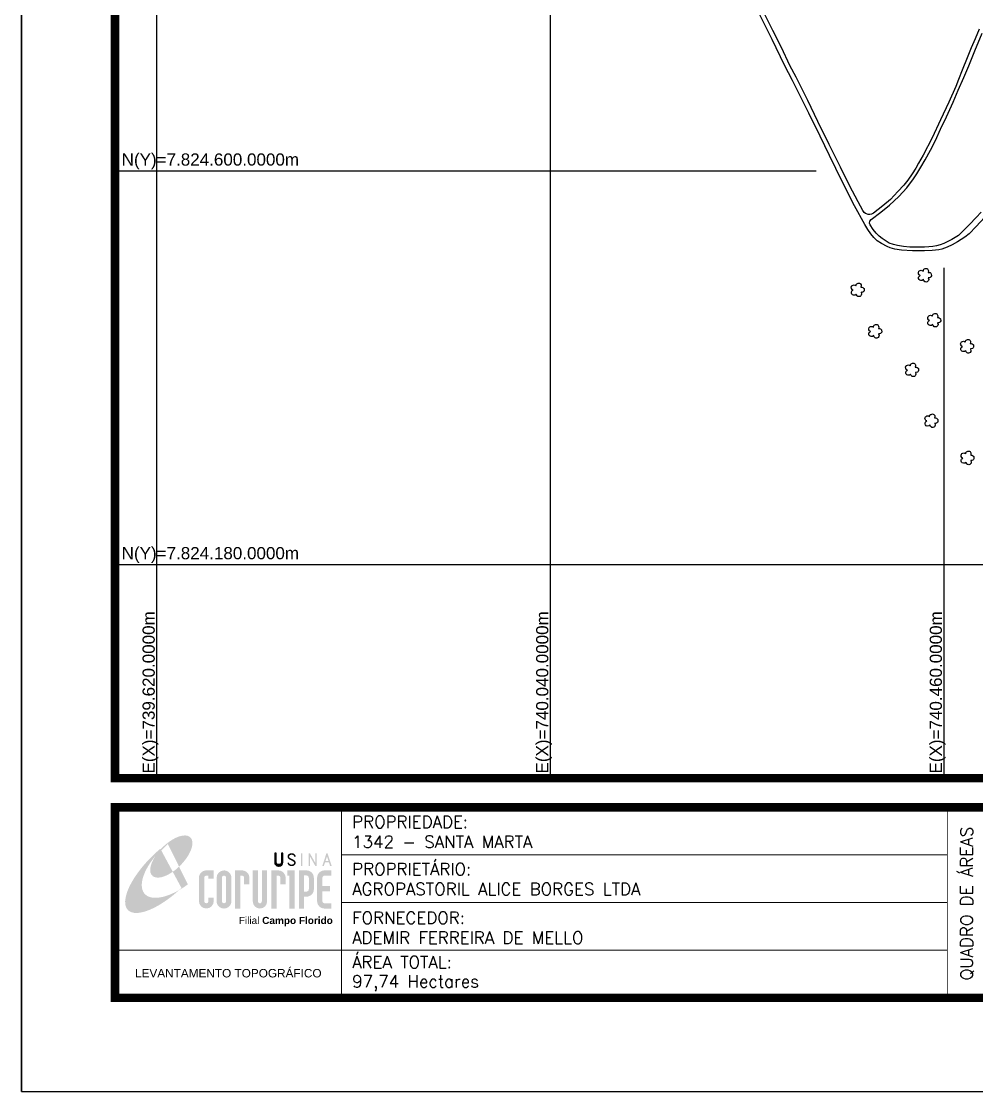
# Model space of a CAD drawing. Extents: x 739475 to 741575, y 7823618 to 7826588.
# Drawn here: x 739475 to 740495, y 7823618 to 7824760 of the extents above; entities that cross this region are included whole.
import ezdxf
from ezdxf.enums import TextEntityAlignment as Align

# ---------------------------------------------------------------- set-up
doc = ezdxf.new("R2010")
doc.units = 0
doc.linetypes.add('CONTINUO', pattern=[0])
doc.linetypes.add('LIN0', pattern=[0])
for name, color, linetype in [('0114001342', 1, 'Continuous'), ('_SIMBOLO ARVORE', 118, 'Continuous'), ('MALHA', 8, 'Continuous'), ('MARGEM', 5, 'Continuous')]:
    doc.layers.add(name, color=color, linetype=linetype)
doc.layers.add('0114001342005', color=5, linetype='Continuous', lineweight=25)
doc.layers.add('0114001342006', color=5, linetype='Continuous', lineweight=25)
doc.styles.add('ARIAL', font='arial.ttf')
doc.styles.add('Simplex', font='simplex.shx')
doc.styles.get("Standard").update_dxf_attribs({"font": 'arial.ttf'})

# ---------------------------------------------------------------- blocks, each defined once
blk = doc.blocks.new('A$C78F83FB3')
at = {"layer": 'MARGEM'}
h = blk.add_hatch(color=20, dxfattribs=at)
edge = h.paths.add_edge_path()
edge.add_ellipse((19.49, 23.77), major_axis=(-6.68, -6.67), ratio=0.469426, start_angle=292.7328, end_angle=601.2579)
edge.add_ellipse((22.83, 22.05), major_axis=(12.64, 11.29), ratio=0.457614, start_angle=79.9069, end_angle=107.9139)
edge = h.paths.add_edge_path()
edge.add_ellipse((18.28, 18.7), major_axis=(13.95, 13.59), ratio=0.386848, start_angle=63.9612, end_angle=264.5993)
edge.add_ellipse((22.83, 22.05), major_axis=(12.64, 11.29), ratio=0.457614, start_angle=107.9139, end_angle=245.1182, ccw=False)
edge.add_ellipse((19.49, 23.77), major_axis=(-6.68, -6.67), ratio=0.469426, start_angle=241.2579, end_angle=292.7328, ccw=False)
for color, points in [(20, [(15.46, 26.12), (14.17, 24.81), (14.06, 24.24), (14.39, 23.97), (14.67, 24.54), (19.47, 29.32), (18.48, 28.66), (17.31, 27.78)]), (7, [(58.42, 24.9), (57.9, 24.9), (57.9, 21.73, -0.414214), (57.15, 20.98), (56.84, 20.98, -0.414214), (56.09, 21.73), (56.09, 24.9), (55.57, 24.9), (55.57, 21.73, 0.414214), (56.84, 20.46), (57.15, 20.46, 0.414214), (58.42, 21.73)]), (7, [(61.7, 24.9), (61.23, 24.9, 0.396318), (60.04, 23.78), (60.04, 23.72, 0.151912), (60.39, 22.97), (60.46, 22.92), (62.18, 22), (62.85, 21.83, 0.12407), (62.51, 22.42), (60.75, 23.36, -0.13192), (60.56, 23.77, -0.385578), (61.23, 24.37), (61.7, 24.37, -0.414214), (62.37, 23.7), (62.89, 23.7, 0.414214)]), (7, [(62.37, 23.7), (62.89, 23.7, 0.414214), (61.7, 24.9), (61.23, 24.9, 0.396318), (60.04, 23.78), (60.04, 23.72, 0.151912), (60.39, 22.97), (60.46, 22.92), (62.18, 22), (62.18, 22, -0.131921), (62.37, 21.59, -0.385578), (61.7, 20.98), (61.23, 20.98, -0.414214), (60.56, 21.65), (60.04, 21.65, 0.414214), (61.23, 20.46), (61.7, 20.46, 0.402546), (62.89, 21.61, 0.165292), (62.51, 22.42), (60.75, 23.36, -0.13192), (60.56, 23.77, -0.385578), (61.23, 24.37), (61.7, 24.37, -0.414214)]), (7, [(30.97, 12.46), (29.13, 12.46), (29.13, 8.21, 1), (34.29, 8.21), (34.29, 9.41), (32.45, 9.41), (32.45, 8.21, -1), (30.97, 8.21)])]:
    blk.add_hatch(color=color, dxfattribs=at).paths.add_polyline_path(points)
h = blk.add_hatch(color=7, dxfattribs=at)
h.paths.add_polyline_path([(65.24, 24.9), (64.72, 24.9), (64.72, 20.46), (65.24, 20.46)])
h.paths.add_polyline_path([(67.38, 20.46), (67.9, 20.46), (67.9, 23.74), (69.74, 20.46), (70.23, 20.46), (70.23, 24.9), (69.71, 24.9), (69.71, 21.58), (67.85, 24.9), (67.38, 24.9)])
h.paths.add_polyline_path([(72.17, 20.46), (72.72, 20.46), (73.14, 21.73), (74.49, 21.73), (74.9, 20.46), (75.45, 20.46), (74, 24.9), (73.62, 24.9)])
h.paths.add_polyline_path([(73.81, 23.8), (74.32, 22.25), (73.31, 22.25)], flags=16)
h = blk.add_hatch(color=7, dxfattribs=at)
h.paths.add_polyline_path([(31.71, 18.93, 0.414214), (29.13, 16.35), (29.13, 12.46), (30.97, 12.46), (30.97, 16.35, -0.414214), (31.71, 17.09), (32.45, 17.09), (32.45, 16.02), (34.29, 16.02), (34.29, 18.93)])
h.paths.add_polyline_path([(44.15, 17.09, -0.414214), (44.89, 16.35), (44.89, 14.1), (46.72, 14.1), (46.72, 16.17, 0.433937), (44.15, 18.93), (41.77, 18.93), (41.77, 12.46), (43.61, 12.46), (43.61, 17.09)])
h.paths.add_polyline_path([(43.61, 12.46), (41.77, 12.46), (41.77, 5.62), (43.61, 5.62)])
h.paths.add_polyline_path([(47.92, 12.46), (49.75, 12.46), (49.75, 18.93), (47.92, 18.93)])
h.paths.add_polyline_path([(52.91, 18.93), (51.08, 18.93), (51.08, 12.46), (52.91, 12.46)])
h.paths.add_polyline_path([(51.08, 8.12, -1), (49.75, 8.12), (49.75, 12.46), (47.92, 12.46), (47.92, 8.12, 1), (52.91, 8.12), (52.91, 12.46), (51.08, 12.46)])
h.paths.add_polyline_path([(54.41, 12.46), (56.25, 12.46), (56.25, 17.09), (56.79, 17.09, -0.414214), (57.53, 16.35), (57.53, 14.1), (59.36, 14.1), (59.36, 16.17, 0.433937), (56.79, 18.93), (54.41, 18.93)])
h.paths.add_polyline_path([(56.25, 12.46), (54.41, 12.46), (54.41, 5.62), (56.25, 5.62)])
h.paths.add_polyline_path([(60.73, 12.46), (62.58, 12.46), (62.58, 18.93), (60.02, 18.93), (60.02, 17.08), (60.73, 17.08)])
h.paths.add_polyline_path([(62.58, 12.46), (60.73, 12.46), (60.73, 5.62), (62.58, 5.62)])
h.paths.add_polyline_path([(64.06, 12.46), (65.82, 12.46), (65.82, 17.17), (66.66, 17.17, -0.450417), (67.48, 16.25), (67.48, 12.46), (69.24, 12.46, 0.002307), (69.24, 12.48, 0.005282), (69.23, 12.54, -0.000938), (69.23, 12.53), (69.23, 16.17, 0.433937), (66.66, 18.93), (64.06, 18.93)])
h.paths.add_polyline_path([(64.06, 5.62), (65.82, 5.62), (65.82, 9.77), (66.66, 9.77, 0.426056), (69.24, 12.46), (67.48, 12.46), (67.48, 12.45, -0.450417), (66.66, 11.53), (65.82, 11.53), (65.82, 12.46), (64.06, 12.46)])
h.paths.add_polyline_path([(70.37, 12.46), (74.87, 12.46), (74.87, 13.44), (72.21, 13.44), (72.21, 16.35, -0.414214), (72.95, 17.09), (75.38, 17.09), (75.38, 18.93), (72.95, 18.93, 0.414214), (70.37, 16.35)])
h.paths.add_polyline_path([(72.21, 11.62), (74.87, 11.62), (74.87, 12.46), (70.37, 12.46), (70.37, 8.21, 0.414214), (72.95, 5.62), (75.38, 5.62), (75.38, 7.47), (72.95, 7.47, -0.414214), (72.21, 8.21)])
h = blk.add_hatch(color=7, dxfattribs=at)
h.paths.add_polyline_path([(35.29, 16.35), (35.29, 8.21, 1), (40.46, 8.21, 0.016978), (40.45, 8.38), (40.45, 16.17, 0.433937), (37.88, 18.93), (37.87, 18.93, 0.41391)])
h.paths.add_polyline_path([(38.62, 16.35), (38.62, 8.21, -1), (37.13, 8.21), (37.13, 16.35, -1)], flags=16)
at = {"layer": 'MARGEM', "color": 7}
blk.add_lwpolyline([(58.42, 24.9), (57.9, 24.9), (57.9, 21.73, -0.414214), (57.15, 20.98), (56.84, 20.98, -0.414214), (56.09, 21.73), (56.09, 24.9), (55.57, 24.9), (55.57, 21.73, 0.414214), (56.84, 20.46), (57.15, 20.46, 0.414214), (58.42, 21.73), (58.42, 24.9)], format="xyb", close=True, dxfattribs=at)
at = {"layer": 'MARGEM', "color": 252, "insert": (43.05, 2.72), "char_height": 2.5, "width": 33.0271, "attachment_point": 1, "style": 'ARIAL'}
blk.add_mtext('Filial {\\fArial|b1|i0|c0|p34;Campo Florido}', dxfattribs=at)

msp = doc.modelspace()

# ---------------------------------------------------------------- linework, layer by layer
at = {"color": 8}
for p, q in [((739620, 7823952.1), (739620, 7826487.7)), ((740040, 7823952.1), (740040, 7825489.2)), ((739575.3, 7824600), (740323.4, 7824600)), ((740460, 7823952.1), (740460, 7824496.7)), ((739575.3, 7824180), (740592.3, 7824180))]:
    msp.add_line(p, q, dxfattribs=at)
at = {"layer": '0114001342', "linetype": 'CONTINUO'}
msp.add_lwpolyline([(740502.9, 7824550.5), (740494.3, 7824540.9), (740486.7, 7824533), (740482.2, 7824529.5), (740474.2, 7824524.2), (740468.7, 7824521.1), (740463.2, 7824518.6), (740457.7, 7824516.7), (740454.2, 7824516), (740447.3, 7824515), (740439.2, 7824514.7), (740426.1, 7824514.8), (740414.4, 7824515.3), (740407.4, 7824516.4), (740402.4, 7824518.1), (740399.1, 7824519.5), (740393, 7824522.6), (740388.6, 7824525.3), (740384.8, 7824528.9), (740381.8, 7824532.8), (740378.6, 7824537.5), (740375.4, 7824542.7), (740364.5, 7824562.7), (740353.7, 7824583.7), (740344.3, 7824602.7), (740337.6, 7824616.5), (740327.6, 7824637.2), (740315.6, 7824661.8), (740298.2, 7824696.5), (740289.6, 7824713), (740276.3, 7824740.3), (740263.2, 7824766.7)], dxfattribs=at)
at = {"layer": '0114001342005'}
msp.add_lwpolyline([(740497.2, 7824751.1), (740493, 7824740.8), (740489, 7824731.2), (740484.4, 7824720.6), (740479.1, 7824707.7), (740475.3, 7824697.7), (740472.4, 7824690.2), (740464.9, 7824673.5), (740456.1, 7824654.6), (740447.2, 7824635.5), (740437.5, 7824616.8), (740432.5, 7824608.2), (740429.8, 7824603.1), (740425.8, 7824596.8), (740421.2, 7824590.3), (740417.1, 7824584.9), (740410.5, 7824578.2), (740402.9, 7824569.7), (740394.5, 7824562.7), (740384.6, 7824555), (740382.3, 7824553.8), (740380.6, 7824553.6), (740379, 7824553.7), (740377.2, 7824554.1), (740375.9, 7824554.7), (740374.8, 7824555.6), (740373.4, 7824557.9), (740368.4, 7824566.9), (740358.9, 7824584.5), (740349.4, 7824604.2), (740337.2, 7824628.3), (740325.1, 7824652.9), (740314.6, 7824675.2), (740302, 7824700.2), (740295.5, 7824712.6), (740286.3, 7824731.6), (740277.3, 7824749.7), (740267.4, 7824769.6)], dxfattribs=at)
at = {"layer": '0114001342006'}
msp.add_lwpolyline([(740499.6, 7824556.1), (740494.1, 7824550.5), (740487.2, 7824542.9), (740479.1, 7824534.9), (740475.2, 7824531), (740471.8, 7824528.9), (740468.3, 7824526.9), (740463.3, 7824524.3), (740459.7, 7824522.6), (740455.8, 7824521.1), (740451.8, 7824520.2), (740448, 7824519.4), (740443.6, 7824518.9), (740439, 7824518.5), (740434.5, 7824518.5), (740430, 7824518.6), (740423.2, 7824518.7), (740416.7, 7824519.4), (740410.2, 7824520.3), (740406.1, 7824521.4), (740401.2, 7824523), (740398.1, 7824525), (740393.8, 7824527.8), (740390.7, 7824530.3), (740387.6, 7824533.5), (740384.1, 7824537.6), (740381, 7824542.5), (740380.5, 7824544.4), (740380.8, 7824546.4), (740382.1, 7824548.1), (740392.6, 7824556.1), (740401.7, 7824563.6), (740411.8, 7824572.6), (740420.2, 7824582), (740427.2, 7824591.7), (740430.7, 7824596.8), (740435.2, 7824603.9), (740439.9, 7824611.8), (740445.5, 7824622.3), (740450.8, 7824632.5), (740456, 7824644.5), (740462.4, 7824657.8), (740469.5, 7824673.5), (740475, 7824686.3), (740481, 7824699.8), (740486.2, 7824712), (740492.9, 7824728.2), (740500.6, 7824746.9)], dxfattribs=at)
at = {"layer": '_SIMBOLO ARVORE', "linetype": 'CONTINUO'}
for points in [[(740437.9, 7824484.3, 0), (740436.7, 7824483.2, 0), (740435.1, 7824483, 0), (740434, 7824483.5, 0), (740433.2, 7824484.2, 0), (740432.8, 7824485.2, 0), (740432.7, 7824486.5, 0), (740433.2, 7824487.3, 0), (740433.6, 7824487.9, 0), (740434.5, 7824488.6, 0), (740433.9, 7824488.7, 0), (740433.4, 7824489.2, 0), (740432.7, 7824490.3, 0), (740432.6, 7824491.5, 0), (740433.1, 7824492.9, 0), (740433.6, 7824493.3, 0), (740434.5, 7824493.9, 0), (740435.5, 7824494, 0), (740436.3, 7824493.9, 0), (740436.9, 7824493.6, 0), (740437.6, 7824493, 0), (740437.8, 7824494.2, 0), (740437.9, 7824494.6, 0), (740438.4, 7824495.3, 0), (740439.2, 7824495.6, 0), (740439.9, 7824495.9, 0), (740440.8, 7824496, 0), (740441.5, 7824495.8, 0), (740442.2, 7824495.5, 0), (740442.6, 7824495, 0), (740443.1, 7824494.2, 0), (740443.2, 7824493.3, 0), (740442.8, 7824491.7, 0), (740444, 7824491.7, 0), (740444.9, 7824491.5, 0), (740445.8, 7824490.8, 0), (740446.3, 7824490.2, 0), (740446.4, 7824488, 0), (740445.9, 7824487, 0), (740445.1, 7824486.3, 0), (740444, 7824486, 0), (740443, 7824486.1, 0), (740443.5, 7824484, 0), (740443.3, 7824483.1, 0), (740442.7, 7824482.3, 0), (740442, 7824481.8, 0), (740441.1, 7824481.5, 0), (740440.2, 7824481.6, 0), (740439.5, 7824481.8, 0), (740438.7, 7824482.6, 0), (740438.1, 7824483.3, 0), (740437.9, 7824484.4, 0)], [(740366.2, 7824468.6, 0), (740365, 7824467.6, 0), (740363.4, 7824467.4, 0), (740362.2, 7824467.8, 0), (740361.4, 7824468.6, 0), (740361.1, 7824469.5, 0), (740361, 7824470.9, 0), (740361.5, 7824471.7, 0), (740361.9, 7824472.3, 0), (740362.8, 7824472.9, 0), (740362.2, 7824473.1, 0), (740361.7, 7824473.6, 0), (740361, 7824474.7, 0), (740360.9, 7824475.9, 0), (740361.4, 7824477.2, 0), (740361.9, 7824477.7, 0), (740362.8, 7824478.3, 0), (740363.8, 7824478.4, 0), (740364.6, 7824478.3, 0), (740365.2, 7824478, 0), (740365.9, 7824477.4, 0), (740366.1, 7824478.6, 0), (740366.2, 7824479, 0), (740366.7, 7824479.7, 0), (740367.5, 7824479.9, 0), (740368.2, 7824480.3, 0), (740369, 7824480.3, 0), (740369.8, 7824480.2, 0), (740370.5, 7824479.9, 0), (740370.9, 7824479.4, 0), (740371.3, 7824478.6, 0), (740371.5, 7824477.7, 0), (740371.1, 7824476, 0), (740372.3, 7824476.1, 0), (740373.2, 7824475.8, 0), (740374.1, 7824475.1, 0), (740374.6, 7824474.6, 0), (740374.7, 7824472.3, 0), (740374.2, 7824471.4, 0), (740373.4, 7824470.7, 0), (740372.3, 7824470.4, 0), (740371.3, 7824470.5, 0), (740371.8, 7824468.4, 0), (740371.6, 7824467.5, 0), (740371, 7824466.7, 0), (740370.3, 7824466.1, 0), (740369.4, 7824465.9, 0), (740368.5, 7824466, 0), (740367.8, 7824466.2, 0), (740367, 7824466.9, 0), (740366.4, 7824467.7, 0), (740366.2, 7824468.7, 0)], [(740447.8, 7824436.2, 0), (740446.6, 7824435.2, 0), (740445, 7824435, 0), (740443.9, 7824435.4, 0), (740443.1, 7824436.2, 0), (740442.7, 7824437.1, 0), (740442.7, 7824438.5, 0), (740443.1, 7824439.3, 0), (740443.5, 7824439.9, 0), (740444.5, 7824440.5, 0), (740443.9, 7824440.7, 0), (740443.3, 7824441.2, 0), (740442.6, 7824442.3, 0), (740442.5, 7824443.5, 0), (740443, 7824444.8, 0), (740443.5, 7824445.3, 0), (740444.4, 7824445.9, 0), (740445.4, 7824446, 0), (740446.2, 7824445.9, 0), (740446.8, 7824445.6, 0), (740447.5, 7824445, 0), (740447.7, 7824446.2, 0), (740447.9, 7824446.6, 0), (740448.4, 7824447.3, 0), (740449.1, 7824447.5, 0), (740449.9, 7824447.9, 0), (740450.7, 7824447.9, 0), (740451.5, 7824447.8, 0), (740452.1, 7824447.5, 0), (740452.6, 7824447, 0), (740453, 7824446.2, 0), (740453.1, 7824445.3, 0), (740452.8, 7824443.7, 0), (740453.9, 7824443.7, 0), (740454.8, 7824443.4, 0), (740455.7, 7824442.7, 0), (740456.2, 7824442.2, 0), (740456.3, 7824440, 0), (740455.8, 7824439, 0), (740455.1, 7824438.3, 0), (740453.9, 7824438, 0), (740452.9, 7824438.1, 0), (740453.5, 7824436, 0), (740453.2, 7824435.1, 0), (740452.6, 7824434.3, 0), (740452, 7824433.8, 0), (740451, 7824433.5, 0), (740450.1, 7824433.6, 0), (740449.4, 7824433.8, 0), (740448.6, 7824434.6, 0), (740448, 7824435.3, 0), (740447.9, 7824436.3, 0)], [(740384.9, 7824424.4, 0), (740383.6, 7824423.4, 0), (740382.1, 7824423.2, 0), (740380.9, 7824423.6, 0), (740380.1, 7824424.4, 0), (740379.8, 7824425.3, 0), (740379.7, 7824426.6, 0), (740380.1, 7824427.5, 0), (740380.6, 7824428.1, 0), (740381.5, 7824428.7, 0), (740380.9, 7824428.9, 0), (740380.4, 7824429.4, 0), (740379.7, 7824430.4, 0), (740379.6, 7824431.7, 0), (740380.1, 7824433, 0), (740380.6, 7824433.5, 0), (740381.5, 7824434, 0), (740382.5, 7824434.2, 0), (740383.2, 7824434.1, 0), (740383.9, 7824433.8, 0), (740384.5, 7824433.2, 0), (740384.7, 7824434.3, 0), (740384.9, 7824434.8, 0), (740385.4, 7824435.4, 0), (740386.2, 7824435.7, 0), (740386.9, 7824436, 0), (740387.7, 7824436.1, 0), (740388.5, 7824436, 0), (740389.2, 7824435.7, 0), (740389.6, 7824435.2, 0), (740390, 7824434.3, 0), (740390.2, 7824433.4, 0), (740389.8, 7824431.8, 0), (740391, 7824431.8, 0), (740391.9, 7824431.6, 0), (740392.8, 7824430.9, 0), (740393.3, 7824430.4, 0), (740393.4, 7824428.1, 0), (740392.8, 7824427.1, 0), (740392.1, 7824426.5, 0), (740391, 7824426.2, 0), (740390, 7824426.3, 0), (740390.5, 7824424.2, 0), (740390.3, 7824423.3, 0), (740389.7, 7824422.4, 0), (740389, 7824421.9, 0), (740388.1, 7824421.7, 0), (740387.1, 7824421.7, 0), (740386.4, 7824421.9, 0), (740385.6, 7824422.7, 0), (740385.1, 7824423.4, 0), (740384.9, 7824424.5, 0)], [(740482.9, 7824408.4, 0), (740481.7, 7824407.4, 0), (740480.1, 7824407.2, 0), (740479, 7824407.6, 0), (740478.2, 7824408.4, 0), (740477.8, 7824409.3, 0), (740477.7, 7824410.6, 0), (740478.2, 7824411.5, 0), (740478.6, 7824412.1, 0), (740479.5, 7824412.7, 0), (740479, 7824412.9, 0), (740478.4, 7824413.4, 0), (740477.7, 7824414.4, 0), (740477.6, 7824415.7, 0), (740478.1, 7824417, 0), (740478.6, 7824417.5, 0), (740479.5, 7824418, 0), (740480.5, 7824418.2, 0), (740481.3, 7824418.1, 0), (740481.9, 7824417.8, 0), (740482.6, 7824417.2, 0), (740482.8, 7824418.3, 0), (740482.9, 7824418.8, 0), (740483.4, 7824419.4, 0), (740484.2, 7824419.7, 0), (740484.9, 7824420, 0), (740485.8, 7824420.1, 0), (740486.5, 7824420, 0), (740487.2, 7824419.7, 0), (740487.6, 7824419.1, 0), (740488.1, 7824418.3, 0), (740488.2, 7824417.4, 0), (740487.8, 7824415.8, 0), (740489, 7824415.8, 0), (740489.9, 7824415.6, 0), (740490.8, 7824414.9, 0), (740491.3, 7824414.3, 0), (740491.4, 7824412.1, 0), (740490.9, 7824411.1, 0), (740490.1, 7824410.5, 0), (740489, 7824410.2, 0), (740488, 7824410.2, 0), (740488.5, 7824408.2, 0), (740488.3, 7824407.3, 0), (740487.7, 7824406.4, 0), (740487, 7824405.9, 0), (740486.1, 7824405.7, 0), (740485.2, 7824405.7, 0), (740484.5, 7824405.9, 0), (740483.7, 7824406.7, 0), (740483.1, 7824407.4, 0), (740483, 7824408.5, 0)], [(740424.2, 7824383.2, 0), (740422.9, 7824382.2, 0), (740421.3, 7824382, 0), (740420.2, 7824382.4, 0), (740419.4, 7824383.2, 0), (740419.1, 7824384.1, 0), (740419, 7824385.5, 0), (740419.4, 7824386.3, 0), (740419.9, 7824386.9, 0), (740420.8, 7824387.5, 0), (740420.2, 7824387.7, 0), (740419.6, 7824388.2, 0), (740419, 7824389.3, 0), (740418.9, 7824390.5, 0), (740419.3, 7824391.8, 0), (740419.8, 7824392.3, 0), (740420.8, 7824392.9, 0), (740421.8, 7824393, 0), (740422.5, 7824392.9, 0), (740423.2, 7824392.6, 0), (740423.8, 7824392, 0), (740424, 7824393.2, 0), (740424.2, 7824393.6, 0), (740424.7, 7824394.3, 0), (740425.5, 7824394.5, 0), (740426.2, 7824394.9, 0), (740427, 7824394.9, 0), (740427.8, 7824394.8, 0), (740428.4, 7824394.5, 0), (740428.9, 7824394, 0), (740429.3, 7824393.2, 0), (740429.5, 7824392.3, 0), (740429.1, 7824390.7, 0), (740430.2, 7824390.7, 0), (740431.2, 7824390.4, 0), (740432.1, 7824389.7, 0), (740432.5, 7824389.2, 0), (740432.7, 7824387, 0), (740432.1, 7824386, 0), (740431.4, 7824385.3, 0), (740430.3, 7824385, 0), (740429.3, 7824385.1, 0), (740429.8, 7824383, 0), (740429.6, 7824382.1, 0), (740429, 7824381.3, 0), (740428.3, 7824380.8, 0), (740427.4, 7824380.5, 0), (740426.4, 7824380.6, 0), (740425.7, 7824380.8, 0), (740424.9, 7824381.6, 0), (740424.4, 7824382.3, 0), (740424.2, 7824383.3, 0)], [(740444.8, 7824329, 0), (740443.6, 7824327.9, 0), (740442, 7824327.7, 0), (740440.8, 7824328.2, 0), (740440, 7824329, 0), (740439.7, 7824329.9, 0), (740439.6, 7824331.2, 0), (740440.1, 7824332, 0), (740440.5, 7824332.7, 0), (740441.4, 7824333.3, 0), (740440.8, 7824333.5, 0), (740440.3, 7824333.9, 0), (740439.6, 7824335, 0), (740439.5, 7824336.3, 0), (740440, 7824337.6, 0), (740440.5, 7824338, 0), (740441.4, 7824338.6, 0), (740442.4, 7824338.7, 0), (740443.2, 7824338.6, 0), (740443.8, 7824338.3, 0), (740444.5, 7824337.7, 0), (740444.7, 7824338.9, 0), (740444.8, 7824339.4, 0), (740445.3, 7824340, 0), (740446.1, 7824340.3, 0), (740446.8, 7824340.6, 0), (740447.6, 7824340.7, 0), (740448.4, 7824340.6, 0), (740449.1, 7824340.2, 0), (740449.5, 7824339.7, 0), (740449.9, 7824338.9, 0), (740450.1, 7824338, 0), (740449.7, 7824336.4, 0), (740450.9, 7824336.4, 0), (740451.8, 7824336.2, 0), (740452.7, 7824335.5, 0), (740453.2, 7824334.9, 0), (740453.3, 7824332.7, 0), (740452.8, 7824331.7, 0), (740452, 7824331, 0), (740450.9, 7824330.7, 0), (740449.9, 7824330.8, 0), (740450.4, 7824328.7, 0), (740450.2, 7824327.8, 0), (740449.6, 7824327, 0), (740448.9, 7824326.5, 0), (740448, 7824326.2, 0), (740447, 7824326.3, 0), (740446.4, 7824326.5, 0), (740445.6, 7824327.3, 0), (740445, 7824328, 0), (740444.8, 7824329.1, 0)], [(740483.3, 7824289.3, 0), (740482.1, 7824288.3, 0), (740480.5, 7824288.1, 0), (740479.4, 7824288.5, 0), (740478.6, 7824289.3, 0), (740478.2, 7824290.2, 0), (740478.1, 7824291.6, 0), (740478.6, 7824292.4, 0), (740479, 7824293, 0), (740479.9, 7824293.6, 0), (740479.4, 7824293.8, 0), (740478.8, 7824294.3, 0), (740478.1, 7824295.3, 0), (740478, 7824296.6, 0), (740478.5, 7824297.9, 0), (740479, 7824298.4, 0), (740479.9, 7824299, 0), (740480.9, 7824299.1, 0), (740481.7, 7824299, 0), (740482.3, 7824298.7, 0), (740483, 7824298.1, 0), (740483.2, 7824299.2, 0), (740483.3, 7824299.7, 0), (740483.9, 7824300.3, 0), (740484.6, 7824300.6, 0), (740485.3, 7824301, 0), (740486.2, 7824301, 0), (740486.9, 7824300.9, 0), (740487.6, 7824300.6, 0), (740488.1, 7824300.1, 0), (740488.5, 7824299.3, 0), (740488.6, 7824298.3, 0), (740488.3, 7824296.7, 0), (740489.4, 7824296.8, 0), (740490.3, 7824296.5, 0), (740491.2, 7824295.8, 0), (740491.7, 7824295.3, 0), (740491.8, 7824293, 0), (740491.3, 7824292, 0), (740490.6, 7824291.4, 0), (740489.4, 7824291.1, 0), (740488.4, 7824291.2, 0), (740488.9, 7824289.1, 0), (740488.7, 7824288.2, 0), (740488.1, 7824287.4, 0), (740487.4, 7824286.8, 0), (740486.5, 7824286.6, 0), (740485.6, 7824286.7, 0), (740484.9, 7824286.9, 0), (740484.1, 7824287.6, 0), (740483.5, 7824288.4, 0), (740483.4, 7824289.4, 0)]]:
    msp.add_polyline3d(points, dxfattribs=at)
at = {"layer": 'MARGEM', "color": 174, "linetype": 'LIN0'}
msp.add_line((739475.3, 7823617.7), (739475.3, 7826587.7), dxfattribs=at)
at = {"layer": 'MARGEM', "color": 174, "linetype": 'LIN0', "flags": 128}
msp.add_lwpolyline([(741575.3, 7823617.7), (741575.3, 7826587.7), (739475.3, 7826587.7), (739475.3, 7823617.7)], close=True, dxfattribs=at)
at = {"layer": 'MARGEM', "color": 174, "linetype": 'LIN0', "const_width": 9.09, "flags": 128}
for points in [[(741475.3, 7823952.1), (741475.3, 7826487.7), (739575.3, 7826487.7), (739575.3, 7823952.1)], [(739575.3, 7823921), (741475.3, 7823921), (741475.3, 7823717.7), (739575.3, 7823717.7)]]:
    msp.add_lwpolyline(points, close=True, dxfattribs=at)
at = {"layer": 'MARGEM', "color": 174, "linetype": 'LIN0', "flags": 128}
for points, const_width in [([(739816.9, 7823921), (739816.9, 7823717.7)], 1.01), ([(739816.9, 7823921), (739816.9, 7823719.5)], 1), ([(740463.4, 7823921), (740463.4, 7823720.2)], 1.01), ([(739816.9, 7823870.2), (740463.4, 7823870.2)], 1.01), ([(739816.9, 7823819.3), (740463.4, 7823819.3)], 1.01), ([(739575.3, 7823768.5), (740463.4, 7823768.5)], 1.01)]:
    msp.add_lwpolyline(points, dxfattribs=dict(at, const_width=const_width))

# ---------------------------------------------------------------- block references
at = {"layer": 'MARGEM', "linetype": 'ByBlock', "xscale": 3.058005429693808, "yscale": 3.058005429693808, "zscale": 3.058005429693808}
msp.add_blockref('A$C78F83FB3', (739575.7, 7823795.8), dxfattribs=at)

# ---------------------------------------------------------------- texts
at = {"layer": 'MALHA'}
for s, p in [('N(Y)=7.824.600.0000m', (739771.6, 7824612.2)), ('N(Y)=7.824.180.0000m', (739771.6, 7824192.2))]:
    msp.add_text(s, height=13, dxfattribs=at).set_placement(p, align=Align.MIDDLE_RIGHT)
for s, p in [('E(X)=739.620.0000m', (739611.1, 7824130.2)), ('E(X)=740.040.0000m', (740031.1, 7824130.2)), ('E(X)=740.460.0000m', (740451.1, 7824130.2))]:
    msp.add_text(s, height=13, rotation=90, dxfattribs=at).set_placement(p, align=Align.MIDDLE_RIGHT)
at = {"layer": 'MARGEM', "color": 7, "linetype": 'Continuous', "lineweight": 9, "style": 'Simplex'}
for s, p in [('PROPRIEDADE:', (739828.3, 7823911.9)), ('PROPRIETÁRIO:', (739828.3, 7823861.5)), ('FORNECEDOR:', (739828.3, 7823809.6)), ('ÁREA TOTAL:', (739828.3, 7823762.3))]:
    msp.add_text(s, height=13, dxfattribs=at).set_placement(p, align=Align.TOP_LEFT)
at = {"layer": 'MARGEM', "color": 7, "linetype": 'Continuous', "style": 'Simplex'}
for s, p in [('1342 - SANTA MARTA', (739828.3, 7823890.7)), ('AGROPASTORIL ALICE BORGES LTDA', (739828.3, 7823840.3)), ('ADEMIR FERREIRA DE MELLO', (739828.3, 7823788.4)), ('97,74 Hectares', (739828.3, 7823741.8))]:
    msp.add_text(s, height=13, dxfattribs=at).set_placement(p, align=Align.TOP_LEFT)
msp.add_text('QUADRO DE ÁREAS', height=13, rotation=90, dxfattribs=at).set_placement((740484, 7823818.4), align=Align.MIDDLE_CENTER)
at = {"layer": 'MARGEM', "color": 7, "linetype": 'ByBlock'}
msp.add_text('LEVANTAMENTO TOPOGRÁFICO', height=9, dxfattribs=at).set_placement((739696.1, 7823744), align=Align.MIDDLE_CENTER)

doc.saveas('drawing.dxf')
